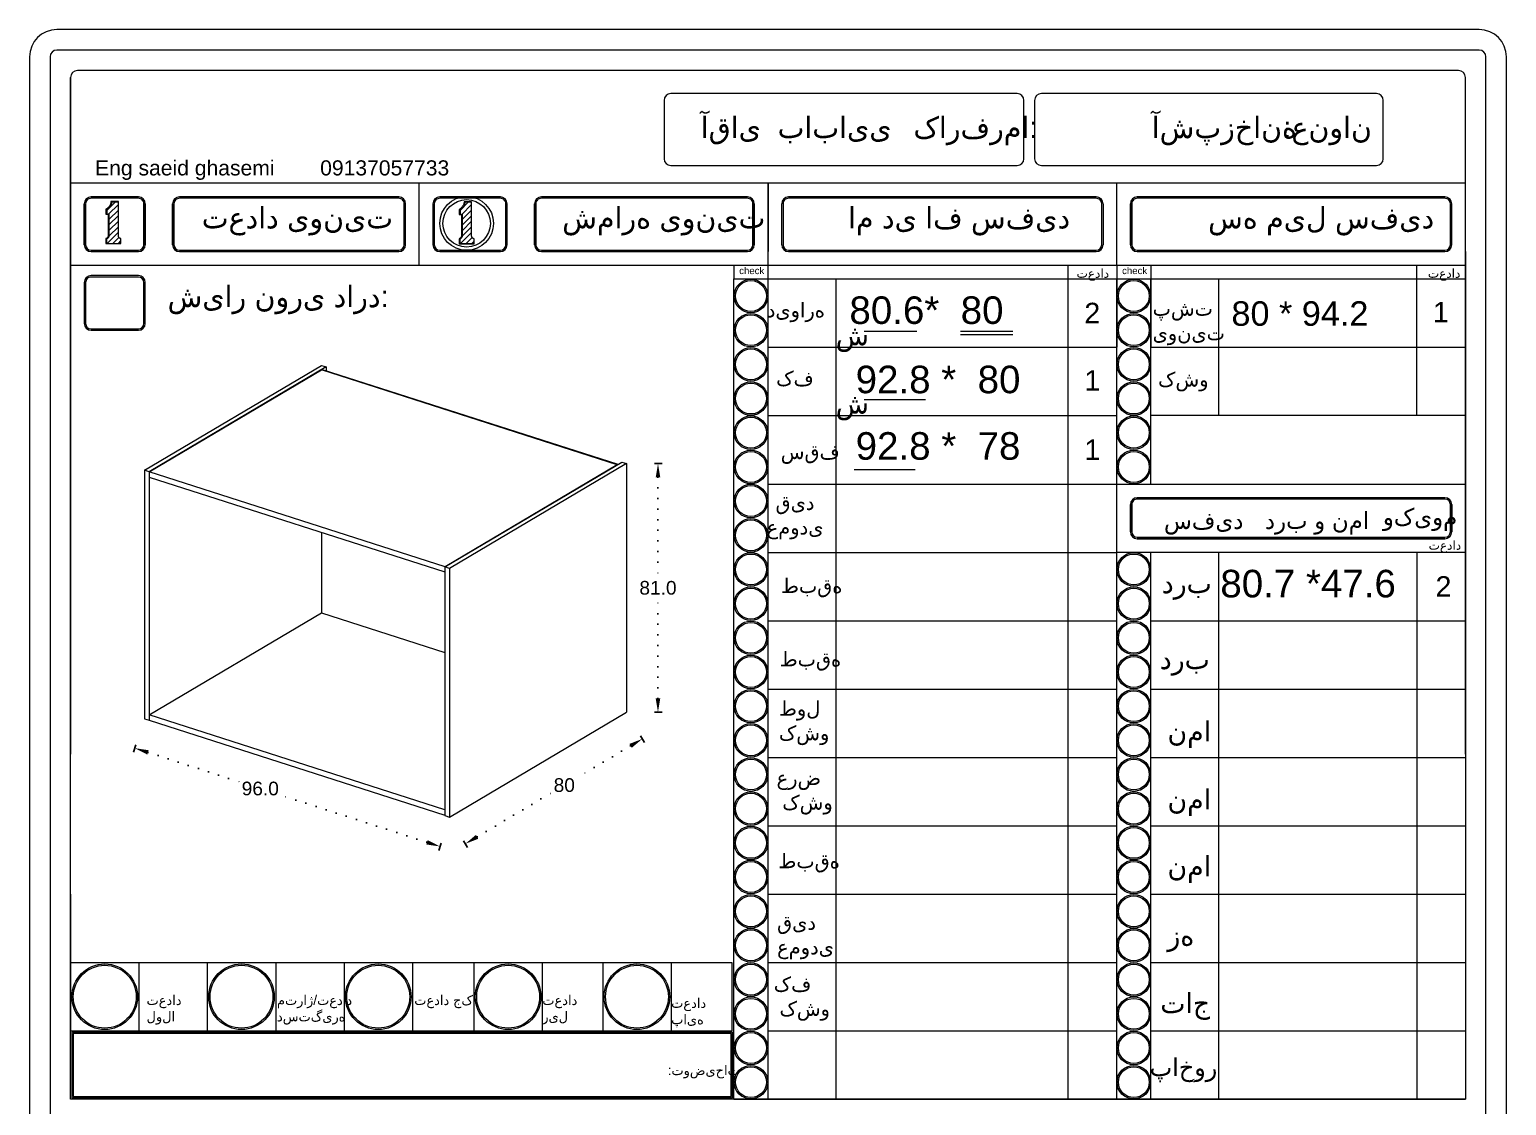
# Model space of a CAD drawing. Header units: inches. Extents: x 352 to 11605, y -941 to 2503.
# Drawn here: x 8193.7 to 8625.7, y 1258.1 to 1572.8 of the extents above; entities that cross this region are included whole.
import ezdxf

# ---------------------------------------------------------------- set-up
doc = ezdxf.new("R2010")
doc.units = ezdxf.units.IN
doc.header["$MEASUREMENT"] = 0
doc.linetypes.add('ACAD_ISO07W100', pattern=[3, 0, -3])
doc.styles.get("Standard").update_dxf_attribs({"font": 'arial.ttf'})
doc.dimstyles.new('ISO-25', dxfattribs={"dimtxt": 4, "dimasz": 4, "dimexe": 1.25, "dimexo": 0.625, "dimtad": 1, "dimtih": 1, "dimtoh": 1, "dimdec": 1, "dimtxsty": 'Standard', "dimcen": 2.5, "dimadec": 0, "dimazin": 0, "dimtfac": 1, "dimtdec": 1, "dimtmove": 0, "dimatfit": 3, "dimfxl": 1, "dimfxlon": 1, "dimarcsym": 0})

# ---------------------------------------------------------------- blocks, each defined once
blk = doc.blocks.new('*D69')
at = {"color": 0, "lineweight": -2, "transparency": 16777216}
for p, q in [((8376.52028013962, 1445.838619797102), (8378.77028013962, 1445.838619797102)), ((8376.52028013962, 1373.130533156964), (8378.77028013962, 1373.130533156964))]:
    blk.add_line(p, q, dxfattribs=at)
at = {"color": 0, "linetype": 'ACAD_ISO07W100', "lineweight": -2, "transparency": 16777216}
for p, q in [((8377.52028013962, 1441.838619797102), (8377.52028013962, 1412.151868427907)), ((8377.52028013962, 1377.130533156964), (8377.52028013962, 1406.817284526134))]:
    blk.add_line(p, q, dxfattribs=at)
at = {"color": 0, "transparency": 16777216}
for points in [[(8376.853613472955, 1441.838619797102), (8378.186946806287, 1441.838619797102), (8377.52028013962, 1445.838619797102)], [(8376.853613472955, 1377.130533156964), (8378.186946806287, 1377.130533156964), (8377.52028013962, 1373.130533156964)]]:
    blk.add_solid(points, dxfattribs=at)
at = {"layer": 'Defpoints', "color": 0, "transparency": 16777216}
for p in [(8368.302609338123, 1445.838619797102), (8377.52028013962, 1445.838619797102), (8368.302609338123, 1373.130533156964)]:
    blk.add_point(p, dxfattribs=at)
at = {"color": 0, "lineweight": 20, "transparency": 16777216, "insert": (8377.520280139619, 1409.484576477018), "char_height": 4, "attachment_point": 5}
blk.add_mtext('81.0', dxfattribs=at)
blk = doc.blocks.new('*D70')
at = {"color": 0, "lineweight": -2, "transparency": 16777216}
for p, q in [((8224.834827739545, 1363.534205540639), (8224.144735863047, 1361.392646948867)), ((8314.065864219618, 1334.780561515671), (8313.375772343119, 1332.639002923899))]:
    blk.add_line(p, q, dxfattribs=at)
at = {"color": 0, "linetype": 'ACAD_ISO07W100', "lineweight": -2, "transparency": 16777216}
for p, q in [((8228.33533551314, 1361.35557171941), (8255.374508932931, 1352.642518527255)), ((8309.951941444691, 1335.05558769977), (8267.001043721473, 1348.896005478196))]:
    blk.add_line(p, q, dxfattribs=at)
at = {"color": 0, "transparency": 16777216}
for points in [[(8228.539807180252, 1361.990107598454), (8228.13086384603, 1360.721035840367), (8224.52812023888, 1362.582401722074)], [(8310.156413111801, 1335.690123578813), (8309.74746977758, 1334.421051820726), (8313.759156718952, 1333.828757697106)]]:
    blk.add_solid(points, dxfattribs=at)
at = {"layer": 'Defpoints', "color": 0, "transparency": 16777216}
for p in [(8227.302609338116, 1371.192459557267), (8224.52812023888, 1362.582401722074), (8316.533645818188, 1342.4388155323)]:
    blk.add_point(p, dxfattribs=at)
at = {"color": 0, "lineweight": 20, "transparency": 16777216, "insert": (8261.187776327202, 1350.769262002726), "char_height": 4, "attachment_point": 5}
blk.add_mtext('96.0', dxfattribs=at)
blk = doc.blocks.new('*D71')
at = {"color": 0, "lineweight": -2, "transparency": 16777216}
for p, q in [((8372.430755919699, 1366.167421075712), (8373.578193481191, 1364.231991655021)), ((8320.661792399767, 1335.475703451048), (8321.80922996126, 1333.540274030357))]:
    blk.add_line(p, q, dxfattribs=at)
at = {"color": 0, "linetype": 'ACAD_ISO07W100', "lineweight": -2, "transparency": 16777216}
for p, q in [((8369.499964754688, 1363.267341223863), (8353.591534553907, 1353.835878540896)), ((8324.61252806388, 1336.655401595617), (8346.619842875869, 1349.702645464554))]:
    blk.add_line(p, q, dxfattribs=at)
at = {"color": 0, "transparency": 16777216}
for points in [[(8369.159983254987, 1363.840801792956), (8369.83994625439, 1362.693880654769), (8372.940728169251, 1365.307230222072)], [(8324.272546564178, 1337.22886216471), (8324.952509563582, 1336.081941026523), (8321.17176464932, 1334.615512597407)]]:
    blk.add_solid(points, dxfattribs=at)
at = {"layer": 'Defpoints', "color": 0, "transparency": 16777216}
for p in [(8368.30260933812, 1373.130533156963), (8372.940728169251, 1365.307230222072), (8316.533645818188, 1342.438815532299)]:
    blk.add_point(p, dxfattribs=at)
at = {"color": 0, "lineweight": 20, "transparency": 16777216, "insert": (8350.105688714888, 1351.769262002726), "char_height": 4, "attachment_point": 5}
blk.add_mtext('80', dxfattribs=at)

msp = doc.modelspace()

# ---------------------------------------------------------------- hatches: boundary and pattern name
at = {"lineweight": 20}
h = msp.add_hatch(dxfattribs=at)
h.set_pattern_fill('ANSI31', color=256, scale=9.218650827886592, angle=9.032775295356387e-13)
h.set_pattern_definition([(45.00000000000089, (7470.436335908413, 2061.475339380391), (-0.8148213142237116, 0.8148213142236859), [])])
h.paths.add_polyline_path([(8220.202651548916, 1511.724741837654), (8220.112166831688, 1511.767595501882), (8220.027398320522, 1511.820870450076), (8219.949540751575, 1511.883815819619), (8219.87969145746, 1511.955544451983), (8219.818834901318, 1512.035045396409), (8219.767828801745, 1512.121198158387), (8219.72739204398, 1512.212788491997), (8219.698094547854, 1512.308525513625), (8219.680349235288, 1512.407059895806), (8219.674406210568, 1512.507002884788), (8219.674406210568, 1522.432559094599), (8217.811746818024, 1522.432559094599), (8217.784272097048, 1522.200642348602), (8217.736780280127, 1521.971983728181), (8217.669629513137, 1521.748307596554), (8217.583326194286, 1521.531300742921), (8217.478521155219, 1521.322599662057), (8217.356004753, 1521.123778213132), (8217.216700909823, 1520.93633575091), (8217.061660145559, 1520.761685818805), (8216.892051655534, 1520.601145489043), (8216.709154493397, 1520.455925430342), (8216.51434792548, 1520.327120778009), (8216.309101029485, 1520.215702875277), (8216.309101029485, 1518.809473020872), (8216.714568038395, 1518.809473020872), (8217.023269804453, 1518.78736532533), (8217.023269804453, 1512.546336631985), (8217.010324986422, 1512.4498792509), (8216.987310655484, 1512.355317444384), (8216.954481914956, 1512.263699386796), (8216.912202656426, 1512.176040622388), (8216.860941526113, 1512.093312808447), (8216.801266730192, 1512.016432944944), (8216.733839736477, 1511.94625320999), (8216.659407942334, 1511.883551513831), (8216.57879639015, 1511.829022876078), (8216.492898622102, 1511.783271721732), (8216.402666775637, 1511.746805181407), (8216.309101029485, 1511.720027470015), (8216.309101029485, 1510.291689920072), (8220.395605807233, 1510.291689920072), (8220.395605807233, 1511.672558905699), (8220.29757717127, 1511.692913441355)])
h = msp.add_hatch(dxfattribs=at)
h.set_pattern_fill('ANSI31', color=256, scale=9.218650827886592, angle=9.032775295356387e-13)
h.set_pattern_definition([(45.00000000000089, (7573.766290261555, 2061.433915614184), (-0.8148213142237116, 0.8148213142236859), [])])
h.paths.add_polyline_path([(8323.532605902059, 1511.683318071442), (8323.442121184831, 1511.726171735671), (8323.357352673669, 1511.779446683866), (8323.279495104722, 1511.842392053412), (8323.209645810599, 1511.914120685772), (8323.148789254461, 1511.9936216302), (8323.097783154892, 1512.079774392178), (8323.057346397123, 1512.171364725788), (8323.028048900991, 1512.267101747417), (8323.010303588431, 1512.365636129597), (8323.004360563711, 1512.46557911858), (8323.004360563711, 1522.39113532839), (8321.14170117117, 1522.39113532839), (8321.114226450185, 1522.159218582392), (8321.066734633265, 1521.930559961972), (8320.99958386628, 1521.706883830343), (8320.913280547427, 1521.489876976714), (8320.808475508362, 1521.281175895849), (8320.685959106138, 1521.082354446923), (8320.546655262962, 1520.894911984701), (8320.391614498702, 1520.720262052595), (8320.22200600868, 1520.559721722834), (8320.03910884654, 1520.414501664135), (8319.844302278623, 1520.285697011801), (8319.639055382624, 1520.174279109068), (8319.639055382624, 1518.768049254665), (8320.044522391538, 1518.768049254665), (8320.353224157596, 1518.745941559122), (8320.353224157596, 1512.504912865776), (8320.340279339565, 1512.408455484689), (8320.317265008624, 1512.313893678173), (8320.284436268103, 1512.222275620585), (8320.242157009567, 1512.134616856176), (8320.190895879252, 1512.051889042238), (8320.131221083331, 1511.975009178736), (8320.063794089616, 1511.90482944378), (8319.989362295477, 1511.84212774762), (8319.908750743292, 1511.787599109867), (8319.822852975241, 1511.741847955522), (8319.732621128775, 1511.705381415197), (8319.639055382624, 1511.678603703806), (8319.639055382624, 1510.250266153862), (8323.72556016037, 1510.250266153862), (8323.72556016037, 1511.631135139491), (8323.627531524413, 1511.651489675147)])

# ---------------------------------------------------------------- linework, layer by layer
for p, q in [((8205.696438938958, 1259.879533292726), (8205.696438938958, 1558.845380999806)), ((8613.696438938958, 1527.879533292729), (8205.696438938958, 1527.879533292729)), ((8205.696438938958, 1348.89203329273), (8205.696438938958, 1527.879533292729)), ((8307.696438938958, 1503.879533292729), (8307.696438938958, 1527.879533292729)), ((8409.696438938958, 1503.879533292729), (8409.696438938958, 1527.879533292729)), ((8409.696438938958, 1527.879533292729), (8409.696438938958, 1507.879533292729)), ((8511.696438938958, 1503.879533292729), (8511.696438938958, 1527.879533292729)), ((8209.696438938958, 1509.879533292729), (8209.696438938958, 1521.879533292729)), ((8225.542603782927, 1523.879533292729), (8211.696438938958, 1523.879533292729)), ((8227.542603782927, 1521.879533292729), (8227.542603782927, 1509.879533292729)), ((8235.542603782927, 1509.879533292729), (8235.542603782927, 1521.879533292729)), ((8301.696438938958, 1523.879533292729), (8237.542603782927, 1523.879533292729)), ((8303.696438938958, 1509.879533292729), (8303.696438938958, 1521.879533292729)), ((8311.696438938958, 1521.879533292729), (8311.696438938958, 1509.879533292729)), ((8331.404417299786, 1523.879533292729), (8313.696438938958, 1523.879533292729)), ((8333.404417299786, 1509.879533292729), (8333.404417299786, 1521.879533292729)), ((8341.404417299786, 1509.879533292729), (8341.404417299786, 1521.879533292729)), ((8403.696438938958, 1523.879533292729), (8343.404417299786, 1523.879533292729)), ((8405.696438938958, 1521.879533292729), (8405.696438938958, 1509.879533292729)), ((8413.696438938958, 1509.879533292729), (8413.696438938958, 1521.879533292729)), ((8505.696438938958, 1523.879533292729), (8415.696438938958, 1523.879533292729)), ((8507.696438938958, 1521.879533292729), (8507.696438938958, 1509.879533292729)), ((8515.696438938958, 1509.879533292729), (8515.696438938958, 1521.879533292729)), ((8607.696438938958, 1523.879533292729), (8517.696438938958, 1523.879533292729)), ((8609.696438938958, 1509.879533292729), (8609.696438938958, 1521.879533292729)), ((8216.309101029485, 1520.215702875277), (8216.309101029485, 1518.809473020872)), ((8319.639055382624, 1520.174279109068), (8319.639055382624, 1518.768049254665)), ((8211.696438938958, 1507.879533292729), (8225.542603782927, 1507.879533292729)), ((8216.309101029485, 1510.291689920072), (8220.395605807233, 1510.291689920072)), ((8301.696438938958, 1507.879533292729), (8237.542603782927, 1507.879533292729)), ((8313.696438938958, 1507.879533292729), (8331.404417299786, 1507.879533292729)), ((8319.639055382624, 1510.250266153862), (8323.72556016037, 1510.250266153862)), ((8403.696438938958, 1507.879533292729), (8343.404417299786, 1507.879533292729)), ((8415.696438938958, 1507.879533292729), (8505.696438938958, 1507.879533292729)), ((8517.696438938958, 1507.879533292729), (8607.696438938958, 1507.879533292729)), ((8613.696438938958, 1507.879533292729), (8613.696438938958, 1259.879533292729)), ((8205.696438938958, 1503.879533292729), (8613.696438938958, 1503.879533292729)), ((8399.696438938958, 1503.879533292729), (8399.696438938958, 1499.879533292729)), ((8409.696438938958, 1259.879533292729), (8409.696438938958, 1503.879533292729)), ((8497.522080389095, 1259.879533292729), (8497.522080389095, 1503.879533292729)), ((8511.696438938958, 1503.879533292729), (8511.696438938958, 1479.879533292729)), ((8521.696438938958, 1503.879533292729), (8521.696438938958, 1479.879533292729)), ((8599.477992947457, 1459.879533292729), (8599.477992947457, 1503.879533292729)), ((8399.696438938958, 1499.879533292729), (8613.696438938958, 1499.879533292729)), ((8399.696438938958, 1259.879533292729), (8399.696438938958, 1499.879533292729)), ((8429.506821437684, 1499.879533292729), (8429.506821437684, 1259.879533292729)), ((8511.696438938958, 1343.879533292729), (8511.696438938958, 1499.879533292729)), ((8511.696438938958, 1259.879533292729), (8511.696438938958, 1499.879533292729)), ((8521.696438938958, 1439.879533292729), (8521.696438938958, 1499.879533292729)), ((8521.696438938958, 1439.879533292729), (8521.696438938958, 1499.879533292729)), ((8521.696438938958, 1499.879533292729), (8521.696438938958, 1479.879533292729)), ((8541.506821437684, 1499.879533292729), (8541.506821437684, 1459.879533292729)), ((8437.858017523638, 1484.627404020244), (8453.187399076425, 1484.627404020244)), ((8466.020280139619, 1484.627404020244), (8481.349661692406, 1484.627404020244)), ((8466.020280139619, 1483.627404020244), (8481.349661692406, 1483.627404020244)), ((8409.696438938958, 1479.879533292729), (8511.696438938958, 1479.879533292729)), ((8521.696438938958, 1479.879533292729), (8613.696438938958, 1479.879533292729)), ((8437.858017523638, 1464.627404020244), (8455.744506212064, 1464.627404020244)), ((8409.696438938958, 1459.879533292729), (8511.696438938958, 1459.879533292729)), ((8613.696438938958, 1459.879533292729), (8521.696438938958, 1459.879533292729)), ((8613.696438938958, 1459.879533292729), (8593.696438938958, 1459.879533292729)), ((8434.858017523638, 1444.127404020244), (8452.744506212064, 1444.127404020244)), ((8409.696438938958, 1439.879533292729), (8613.696438938958, 1439.879533292729)), ((8607.696438938958, 1435.879533292729), (8517.696438938958, 1435.879533292729)), ((8515.696438938958, 1425.879533292729), (8515.696438938958, 1433.879533292729)), ((8609.696438938958, 1433.879533292729), (8609.696438938958, 1425.879533292729)), ((8607.696438938958, 1423.879533292729), (8517.696438938958, 1423.879533292729)), ((8409.696438938958, 1419.879533292729), (8511.696438938958, 1419.879533292729)), ((8613.696438938958, 1419.879533292729), (8511.696438938958, 1419.879533292729)), ((8521.696438938958, 1259.879533292729), (8521.696438938958, 1419.879533292729)), ((8541.506821437684, 1419.879533292729), (8541.506821437684, 1259.879533292729)), ((8599.477992947457, 1419.879533292729), (8599.477992947457, 1259.879533292729)), ((8409.696438938958, 1399.879533292729), (8511.696438938958, 1399.879533292729)), ((8409.696438938958, 1399.879533292729), (8429.506821437684, 1399.879533292729)), ((8409.696438938958, 1399.879533292729), (8511.696438938958, 1399.879533292729)), ((8478.209286480629, 1399.879533292729), (8511.696438938958, 1399.879533292729)), ((8521.696438938958, 1399.879533292729), (8613.696438938958, 1399.879533292729)), ((8409.696438938958, 1379.879533292729), (8429.506821437684, 1379.879533292729)), ((8409.696438938958, 1379.879533292729), (8511.696438938958, 1379.879533292729)), ((8521.696438938958, 1379.879533292729), (8613.696438938958, 1379.879533292729)), ((8521.696438938958, 1379.879533292729), (8613.696438938958, 1379.879533292729)), ((8409.696438938958, 1359.879533292729), (8511.696438938958, 1359.879533292729)), ((8521.696438938958, 1359.879533292729), (8613.696438938958, 1359.879533292729)), ((8409.696438938958, 1339.879533292729), (8511.696438938958, 1339.879533292729)), ((8497.522080389095, 1339.879533292729), (8511.696438938958, 1339.879533292729)), ((8521.696438938958, 1339.879533292729), (8613.696438938958, 1339.879533292729)), ((8205.696438938958, 1319.879533292729), (8205.696438938958, 1279.879533292729)), ((8205.696438938958, 1319.879533292729), (8205.696438938958, 1279.879533292726)), ((8409.696438938958, 1319.879533292729), (8511.696438938958, 1319.879533292729)), ((8497.522080389095, 1319.879533292729), (8511.696438938958, 1319.879533292729)), ((8521.696438938958, 1319.879533292729), (8613.696438938958, 1319.879533292729)), ((8521.696438938958, 1319.879533292729), (8613.696438938958, 1319.879533292729)), ((8205.696438938958, 1299.879533292729), (8399.077822060044, 1299.879533292729)), ((8225.696438938958, 1299.879533292729), (8225.696438938958, 1279.879533292729)), ((8245.696438938958, 1299.879533292729), (8245.696438938958, 1279.879533292729)), ((8265.696438938958, 1299.879533292729), (8265.696438938958, 1279.879533292729)), ((8285.696438938958, 1299.879533292729), (8285.696438938958, 1279.879533292729)), ((8305.696438938958, 1299.879533292729), (8305.696438938958, 1279.879533292729)), ((8323.686466094154, 1299.879533292729), (8323.686466094154, 1279.879533292729)), ((8343.686466094154, 1299.879533292729), (8343.686466094154, 1279.879533292729)), ((8361.367272288608, 1299.879533292729), (8361.367272288608, 1279.879533292729)), ((8381.367272288608, 1299.879533292729), (8381.367272288608, 1279.879533292729)), ((8399.077822060044, 1299.879533292729), (8399.077822060044, 1279.879533292729)), ((8409.696438938958, 1299.879533292729), (8511.696438938958, 1299.879533292729)), ((8409.696438938958, 1299.879533292729), (8511.696438938958, 1299.879533292729)), ((8497.522080389095, 1299.879533292729), (8511.696438938958, 1299.879533292729)), ((8521.696438938958, 1299.879533292729), (8613.696438938958, 1299.879533292729)), ((8521.696438938958, 1299.879533292729), (8613.696438938958, 1299.879533292729)), ((8205.696438938958, 1279.879533292729), (8399.077822060044, 1279.879533292729)), ((8409.696438938958, 1279.879533292729), (8511.696438938958, 1279.879533292729)), ((8409.696438938958, 1279.879533292729), (8511.696438938958, 1279.879533292729)), ((8497.522080389095, 1279.879533292729), (8511.696438938958, 1279.879533292729)), ((8521.696438938958, 1279.879533292729), (8613.696438938958, 1279.879533292729)), ((8521.696438938958, 1279.879533292729), (8613.696438938958, 1279.879533292729)), ((8399.696438938958, 1259.879533292726), (8205.696438938958, 1259.879533292726)), ((8399.696438938958, 1259.879533292729), (8511.696438938958, 1259.879533292729)), ((8399.696438938958, 1259.879533292726), (8511.696438938958, 1259.879533292726)), ((8399.696438938958, 1259.879533292726), (8613.696438938958, 1259.879533292729))]:
    msp.add_line(p, q, dxfattribs=at)
at = {"linetype": 'Continuous', "lineweight": 20, "extrusion": (2.775557561562891e-16, 0.8998423733694164, 0.4362152027255534)}
for p, q in [((8227.302609338118, 1443.90054619742), (8279.071572858047, 1474.592263822081)), ((8280.478755250266, 1474.140615643746), (8228.709791730336, 1443.448898019085)), ((8228.709791730336, 1443.448898019085), (8279.059649508297, 1473.299285438337)), ((8279.253783121498, 1473.41437937943), (8279.059649508297, 1473.299285438337)), ((8365.601202857903, 1445.522975034822), (8279.059649508297, 1473.299285438337)), ((8365.601202857903, 1445.522975034822), (8279.059649508297, 1473.299285438337)), ((8279.071572858047, 1474.592263822081), (8280.478755250266, 1474.140615643746)), ((8279.253783121498, 1473.41437937943), (8365.795336471101, 1445.638068975915)), ((8280.478755250266, 1474.140615643746), (8280.478755250266, 1473.021213267113)), ((8228.709791730336, 1443.448898019085), (8227.302609338118, 1443.90054619742)), ((8227.302609338118, 1443.90054619742), (8227.302609338118, 1371.192459557274)), ((8315.25134507994, 1415.67258761557), (8228.709791730336, 1443.448898019085)), ((8228.709791730336, 1443.448898019085), (8228.709791730336, 1441.87683128092)), ((8228.709791730336, 1443.448898019085), (8228.709791730336, 1370.740811378939)), ((8315.12646342597, 1415.598550350778), (8366.8954269459, 1446.290267975439)), ((8365.601202857903, 1445.522975034822), (8315.25134507994, 1415.67258761557)), ((8368.302609338118, 1445.838619797104), (8316.533645818188, 1415.146902172443)), ((8365.795336471101, 1445.638068975915), (8365.601202857903, 1445.522975034822)), ((8366.8954269459, 1446.290267975439), (8368.302609338118, 1445.838619797104)), ((8368.302609338118, 1445.838619797104), (8368.302609338118, 1373.130533156958)), ((8228.709791730336, 1441.87683128092), (8315.12646342597, 1414.140602797015)), ((8279.059649508297, 1425.716579652851), (8279.059649508297, 1402.163265536357)), ((8316.533645818188, 1415.146902172443), (8315.12646342597, 1415.598550350778)), ((8315.12646342597, 1415.598550350778), (8315.12646342597, 1342.890463710632)), ((8316.533645818188, 1415.146902172443), (8316.533645818188, 1342.438815532297)), ((8228.709791730336, 1372.312878117104), (8279.059649508297, 1402.163265536357)), ((8279.059649508297, 1402.163265536357), (8315.12646342597, 1390.587288680521)), ((8227.302609338118, 1371.192459557274), (8228.709791730336, 1370.740811378939)), ((8315.12646342597, 1344.5766496332), (8228.709791730336, 1372.312878117104)), ((8228.709791730336, 1372.312878117104), (8228.709791730336, 1370.740811378939)), ((8228.709791730336, 1370.740811378939), (8315.12646342597, 1343.004582895035)), ((8316.533645818188, 1342.438815532297), (8368.302609338118, 1373.130533156958)), ((8315.12646342597, 1342.890463710632), (8316.533645818188, 1342.438815532297))]:
    msp.add_line(p, q, dxfattribs=at)
at = {"lineweight": 20}
for points in [[(8201.696438938958, 966.8453809998064), (8617.696438938958, 966.8453809998064, 0.4142135623730951), (8625.696438938958, 974.8453809998064), (8625.696438938958, 1564.845380999806, 0.4142135623730951), (8617.696438938958, 1572.845380999806), (8201.696438938958, 1572.845380999806, 0.4142135623730951), (8193.696438938958, 1564.845380999806), (8193.696438938958, 974.8453809998064, 0.4142135623730951)], [(8201.696438938958, 972.8453809998064), (8617.696438938958, 972.8453809998064, 0.414213562373095), (8619.696438938958, 974.8453809998064), (8619.696438938958, 1564.845380999806, 0.414213562373095), (8617.696438938958, 1566.845380999806), (8201.696438938958, 1566.845380999806, 0.414213562373095), (8199.696438938958, 1564.845380999806), (8199.696438938958, 974.8453809998064, 0.414213562373095)], [(8484.546150193066, 1552.09164789466, 0.4142135623730951), (8482.546150193066, 1554.09164789466), (8381.304355569966, 1554.09164789466, 0.4142135623730951), (8379.304355569966, 1552.09164789466), (8379.304355569966, 1535.054147894658, 0.4142135623730951), (8381.304355569966, 1533.054147894658), (8482.546150193066, 1533.054147894658, 0.4142135623730951), (8484.546150193066, 1535.054147894658)], [(8489.679355569966, 1533.054147894658), (8587.679355569966, 1533.054147894658, 0.414213562373095), (8589.679355569966, 1535.054147894658), (8589.679355569966, 1552.09164789466, 0.414213562373095), (8587.679355569966, 1554.09164789466), (8489.679355569966, 1554.09164789466, 0.4142135623730951), (8487.679355569966, 1552.09164789466), (8487.679355569966, 1535.054147894658, 0.414213562373095)], [(8589.679355569966, 1552.09164789466, 0.4142135623730951), (8587.679355569966, 1554.09164789466), (8489.679355569966, 1554.09164789466, 0.4142135623730951), (8487.679355569966, 1552.09164789466), (8487.679355569966, 1535.054147894658, 0.4142135623730951), (8489.679355569966, 1533.054147894658), (8587.679355569966, 1533.054147894658, 0.4142135623730951), (8589.679355569966, 1535.054147894658)], [(8227.542603782927, 1521.879533292729, 0.4142135623730951), (8225.542603782927, 1523.879533292729), (8211.696438938958, 1523.879533292729, 0.4142135623730951), (8209.696438938958, 1521.879533292729), (8209.696438938958, 1509.879533292729, 0.4142135623730951), (8211.696438938958, 1507.879533292729), (8225.542603782927, 1507.879533292729, 0.4142135623730951), (8227.542603782927, 1509.879533292729)], [(8227.142603782933, 1521.879533292729, 0.4142135623730827), (8225.542603782927, 1523.479533292728), (8211.696438938958, 1523.479533292728, 0.4142135623730827), (8210.09643893896, 1521.879533292729), (8210.09643893896, 1509.879533292729, 0.4142135623730827), (8211.696438938958, 1508.279533292731), (8225.542603782927, 1508.279533292731, 0.4142135623730827), (8227.142603782933, 1509.879533292729)], [(8303.696438938958, 1521.879533292729, 0.4142135623730951), (8301.696438938958, 1523.879533292729), (8237.542603782927, 1523.879533292729, 0.4142135623730951), (8235.542603782927, 1521.879533292729), (8235.542603782927, 1509.879533292729, 0.4142135623730951), (8237.542603782927, 1507.879533292729), (8301.696438938958, 1507.879533292729, 0.4142135623730951), (8303.696438938958, 1509.879533292729)], [(8303.296438938964, 1521.879533292729, 0.4142135623730827), (8301.696438938958, 1523.479533292728), (8237.542603782927, 1523.479533292728, 0.4142135623730827), (8235.942603782936, 1521.879533292729), (8235.942603782936, 1509.879533292729, 0.4142135623730827), (8237.542603782927, 1508.279533292731), (8301.696438938958, 1508.279533292731, 0.4142135623730827), (8303.296438938964, 1509.879533292729)], [(8333.404417299786, 1521.879533292729, 0.4142135623730951), (8331.404417299786, 1523.879533292729), (8313.696438938958, 1523.879533292729, 0.4142135623730951), (8311.696438938958, 1521.879533292729), (8311.696438938958, 1509.879533292729, 0.4142135623730909), (8313.696438938958, 1507.879533292729), (8331.404417299786, 1507.879533292729, 0.4142135623730992), (8333.404417299786, 1509.879533292729)], [(8333.004417299784, 1521.879533292729, 0.4142135623730827), (8331.404417299786, 1523.479533292728), (8313.696438938958, 1523.479533292728, 0.4142135623730827), (8312.09643893896, 1521.879533292729), (8312.09643893896, 1509.879533292729, 0.4142135623730827), (8313.696438938958, 1508.279533292731), (8331.404417299786, 1508.279533292731, 0.4142135623731034), (8333.004417299784, 1509.879533292729)], [(8405.696438938958, 1521.879533292729, 0.4142135623730951), (8403.696438938958, 1523.879533292729), (8343.404417299786, 1523.879533292729, 0.4142135623730951), (8341.404417299786, 1521.879533292729), (8341.404417299786, 1509.879533292729, 0.4142135623730971), (8343.404417299786, 1507.879533292729), (8403.696438938958, 1507.879533292729, 0.4142135623730929), (8405.696438938958, 1509.879533292729)], [(8405.296438938964, 1521.879533292729, 0.4142135623730827), (8403.696438938958, 1523.479533292728), (8343.404417299786, 1523.479533292728, 0.4142135623730827), (8341.804417299787, 1521.879533292729), (8341.804417299787, 1509.879533292729, 0.4142135623730827), (8343.404417299786, 1508.279533292731), (8403.696438938958, 1508.279533292731, 0.4142135623730827), (8405.296438938964, 1509.879533292729)], [(8507.296438938964, 1521.879533292729, 0.4142135623730827), (8505.696438938958, 1523.479533292728), (8415.696438938958, 1523.479533292728, 0.4142135623730827), (8414.09643893896, 1521.879533292729), (8414.09643893896, 1509.879533292729, 0.4142135623730827), (8415.696438938958, 1508.279533292731), (8505.696438938958, 1508.279533292731, 0.4142135623731034), (8507.296438938956, 1509.879533292729)], [(8609.696438938958, 1521.879533292729, 0.414213562373106), (8607.696438938958, 1523.879533292729), (8517.696438938958, 1523.879533292729, 0.4142135623730951), (8515.696438938958, 1521.879533292729), (8515.696438938958, 1509.879533292729, 0.4142135623730951), (8517.696438938958, 1507.879533292729), (8607.696438938958, 1507.879533292729, 0.414213562373084), (8609.696438938958, 1509.879533292729)], [(8609.296438938964, 1521.879533292729, 0.4142135623730827), (8607.696438938958, 1523.479533292728), (8517.696438938958, 1523.479533292728, 0.4142135623730827), (8516.09643893896, 1521.879533292729), (8516.09643893896, 1509.879533292729, 0.4142135623730827), (8517.696438938958, 1508.279533292731), (8607.696438938958, 1508.279533292731, 0.4142135623731034), (8609.296438938956, 1509.879533292729)], [(8227.542603782927, 1498.839570523767, 0.4142135623730951), (8225.542603782927, 1500.839570523767), (8211.696438938958, 1500.839570523767, 0.4142135623730951), (8209.696438938958, 1498.839570523767), (8209.696438938958, 1486.839570523767, 0.4142135623730951), (8211.696438938958, 1484.839570523767), (8225.542603782927, 1484.839570523767, 0.4142135623730951), (8227.542603782927, 1486.839570523767)], [(8227.542603782927, 1498.839570523767, 0.4142135623730951), (8225.542603782927, 1500.839570523767), (8211.696438938958, 1500.839570523767, 0.4142135623730951), (8209.696438938958, 1498.839570523767), (8209.696438938958, 1486.839570523767, 0.4142135623730951), (8211.696438938958, 1484.839570523767), (8225.542603782927, 1484.839570523767, 0.4142135623730951), (8227.542603782927, 1486.839570523767)], [(8227.142603782933, 1498.839570523767, 0.4142135623730827), (8225.542603782927, 1500.439570523773), (8211.696438938958, 1500.439570523773, 0.4142135623730827), (8210.09643893896, 1498.839570523767), (8210.09643893896, 1486.839570523767, 0.4142135623730827), (8211.696438938958, 1485.239570523761), (8225.542603782927, 1485.239570523761, 0.4142135623730827), (8227.142603782933, 1486.839570523767)], [(8227.142603782933, 1498.839570523767, 0.4142135623730827), (8225.542603782927, 1500.439570523773), (8211.696438938958, 1500.439570523773, 0.4142135623730827), (8210.09643893896, 1498.839570523767), (8210.09643893896, 1486.839570523767, 0.4142135623730827), (8211.696438938958, 1485.239570523761), (8225.542603782927, 1485.239570523761, 0.4142135623730827), (8227.142603782933, 1486.839570523767)], [(8609.696438938958, 1433.879533292729, 0.4142135623730945), (8607.696438938958, 1435.879533292729), (8517.696438938958, 1435.879533292729, 0.4142135623730951), (8515.696438938958, 1433.879533292729), (8515.696438938958, 1425.879533292729, 0.414213562373095), (8517.696438938958, 1423.879533292729), (8607.696438938958, 1423.879533292729, 0.4142135623730951), (8609.696438938958, 1425.879533292729)], [(8609.296438938956, 1433.879533292729, 0.4142135623730827), (8607.696438938958, 1435.479533292735), (8517.696438938958, 1435.479533292735, 0.4142135623730827), (8516.09643893896, 1433.879533292729), (8516.09643893896, 1425.879533292729, 0.4142135623730827), (8517.696438938958, 1424.279533292723), (8607.696438938958, 1424.279533292723, 0.4142135623730827), (8609.296438938956, 1425.879533292729)]]:
    msp.add_lwpolyline(points, format="xyb", close=True, dxfattribs=at)
for points in [[(8613.696438938958, 1360.820380999805), (8613.696438938958, 1558.845380999806, 0.414213562373095), (8611.696438938958, 1560.845380999806), (8207.696438938958, 1560.845380999806, 0.414213562373095), (8205.696438938958, 1558.845380999806), (8205.696438938958, 1360.820380999805)], [(8484.546150193066, 1552.09164789466, 0.4142135623730951), (8482.546150193066, 1554.09164789466), (8381.304355569966, 1554.09164789466, 0.414213562373095), (8379.304355569966, 1552.09164789466), (8379.304355569966, 1535.054147894658, 0.414213562373095), (8381.304355569966, 1533.054147894658), (8482.546150193066, 1533.054147894658, 0.414213562373095), (8484.546150193066, 1535.054147894658), (8484.546150193066, 1552.09164789466)]]:
    msp.add_lwpolyline(points, format="xyb", dxfattribs=at)
for points in [[(8215.99336844173, 1510.230159712377), (8220.395605807233, 1510.230159712377), (8220.395605807233, 1510.291689920072), (8220.395605807233, 1511.672558905699), (8220.29757717127, 1511.692913441355), (8220.202651548916, 1511.724741837654), (8220.112166831688, 1511.767595501882), (8220.027398320522, 1511.820870450076), (8219.949540751575, 1511.883815819619), (8219.87969145746, 1511.955544451983), (8219.818834901318, 1512.035045396409), (8219.767828801745, 1512.121198158387), (8219.72739204398, 1512.212788491997), (8219.698094547854, 1512.308525513625), (8219.680349235288, 1512.407059895806), (8219.674406210568, 1512.507002884788), (8219.674406210568, 1522.432559094599), (8219.674406210568, 1522.490552855605), (8217.51080742059, 1522.490552855605), (8217.483062217518, 1522.256352944416), (8217.435102854954, 1522.025443234274), (8217.36729100464, 1521.799565064342), (8217.280138050144, 1521.580421829865), (8217.174301230403, 1521.36966613651), (8217.05057868335, 1521.168887337717), (8216.909903426978, 1520.979599549049), (8216.753336323276, 1520.803230229914), (8216.582058078024, 1520.641109418797), (8216.397360336832, 1520.494459703168), (8216.200635944599, 1520.364386999678), (8215.99336844173, 1520.251872214194), (8215.99336844173, 1518.809473020872), (8216.309101029485, 1518.809473020872), (8216.714568038395, 1518.809473020872), (8216.714568038395, 1512.507002884788), (8216.701495781712, 1512.409595903733), (8216.67825488016, 1512.314103158726), (8216.6451029485, 1512.22158314316), (8216.602407460723, 1512.133061399069), (8216.550641676771, 1512.049519149481), (8216.490379396677, 1511.971882422014), (8216.42228860025, 1511.901011784266), (8216.347124042808, 1511.83769280482), (8216.26571888907, 1511.782627345605), (8216.178975477927, 1511.736425782026), (8216.087855320398, 1511.699600237287), (8215.99336844173, 1511.672558905699), (8215.99336844173, 1510.230159712377), (8216.309101029485, 1510.291689920072), (8216.309101029485, 1511.720027470015), (8216.402666775637, 1511.746805181407), (8216.492898622102, 1511.783271721732), (8216.57879639015, 1511.829022876078), (8216.659407942334, 1511.883551513831), (8216.733839736477, 1511.94625320999), (8216.801266730192, 1512.016432944944), (8216.860941526113, 1512.093312808447), (8216.912202656426, 1512.176040622388), (8216.954481914956, 1512.263699386796), (8216.987310655484, 1512.355317444384), (8217.010324986422, 1512.4498792509), (8217.023269804453, 1512.546336631985), (8217.023269804453, 1518.78736532533), (8216.714568038395, 1518.809473020872)], [(8215.99336844173, 1520.251872214194), (8216.309101029485, 1520.215702875277), (8216.51434792548, 1520.327120778009), (8216.709154493397, 1520.455925430342), (8216.892051655534, 1520.601145489043), (8217.061660145559, 1520.761685818805), (8217.216700909823, 1520.93633575091), (8217.356004753, 1521.123778213132), (8217.478521155219, 1521.322599662057), (8217.583326194286, 1521.531300742921), (8217.669629513137, 1521.748307596554), (8217.736780280127, 1521.971983728181), (8217.784272097048, 1522.200642348602), (8217.811746818024, 1522.432559094599)], [(8217.51080742059, 1522.490552855605), (8217.811746818024, 1522.432559094599), (8219.674406210568, 1522.432559094599)], [(8319.323322794877, 1510.188735946171), (8323.72556016037, 1510.188735946171), (8323.72556016037, 1510.250266153862), (8323.72556016037, 1511.631135139491), (8323.627531524413, 1511.651489675147), (8323.532605902059, 1511.683318071442), (8323.442121184831, 1511.726171735671), (8323.357352673669, 1511.779446683866), (8323.279495104722, 1511.842392053412), (8323.209645810599, 1511.914120685772), (8323.148789254461, 1511.9936216302), (8323.097783154892, 1512.079774392178), (8323.057346397123, 1512.171364725788), (8323.028048900991, 1512.267101747417), (8323.010303588431, 1512.365636129597), (8323.004360563711, 1512.46557911858), (8323.004360563711, 1522.39113532839), (8323.004360563711, 1522.449129089395), (8320.84076177373, 1522.449129089395), (8320.813016570655, 1522.214929178207), (8320.765057208093, 1521.984019468066), (8320.697245357784, 1521.758141298133), (8320.610092403289, 1521.538998063656), (8320.504255583548, 1521.328242370303), (8320.380533036492, 1521.127463571509), (8320.239857780121, 1520.93817578284), (8320.083290676419, 1520.761806463703), (8319.912012431165, 1520.599685652588), (8319.727314689975, 1520.453035936959), (8319.53059029774, 1520.322963233466), (8319.323322794877, 1520.210448447986), (8319.323322794877, 1518.768049254665), (8319.639055382624, 1518.768049254665), (8320.044522391538, 1518.768049254665), (8320.044522391538, 1512.46557911858), (8320.031450134855, 1512.368172137524), (8320.008209233301, 1512.272679392518), (8319.975057301639, 1512.180159376951), (8319.93236181386, 1512.091637632861), (8319.880596029912, 1512.008095383275), (8319.820333749823, 1511.930458655807), (8319.752242953393, 1511.859588018055), (8319.67707839595, 1511.796269038613), (8319.595673242213, 1511.741203579394), (8319.50892983107, 1511.695002015819), (8319.41780967354, 1511.658176471081), (8319.323322794877, 1511.631135139491), (8319.323322794877, 1510.188735946171), (8319.639055382624, 1510.250266153862), (8319.639055382624, 1511.678603703806), (8319.732621128775, 1511.705381415199), (8319.822852975241, 1511.741847955524), (8319.908750743292, 1511.787599109867), (8319.989362295477, 1511.84212774762), (8320.063794089616, 1511.90482944378), (8320.131221083331, 1511.975009178736), (8320.190895879252, 1512.05188904224), (8320.242157009567, 1512.134616856176), (8320.284436268103, 1512.222275620585), (8320.317265008624, 1512.313893678173), (8320.340279339565, 1512.408455484689), (8320.353224157596, 1512.504912865778), (8320.353224157596, 1518.745941559124), (8320.044522391538, 1518.768049254665)], [(8319.323322794877, 1520.210448447986), (8319.639055382624, 1520.174279109068), (8319.844302278623, 1520.285697011801), (8320.03910884654, 1520.414501664135), (8320.22200600868, 1520.559721722834), (8320.391614498702, 1520.720262052595), (8320.546655262962, 1520.894911984701), (8320.685959106138, 1521.082354446923), (8320.808475508362, 1521.281175895849), (8320.913280547427, 1521.489876976714), (8320.99958386628, 1521.706883830343), (8321.066734633265, 1521.930559961972), (8321.114226450185, 1522.159218582392), (8321.14170117117, 1522.39113532839)], [(8320.84076177373, 1522.449129089395), (8321.14170117117, 1522.39113532839), (8323.004360563711, 1522.39113532839)]]:
    msp.add_lwpolyline(points, dxfattribs=at)
for points in [[(8399.696438938958, 1259.879533292729), (8205.696438938958, 1259.879533292729), (8205.696438938958, 1503.879533292729), (8613.696438938958, 1503.879533292729), (8613.696438938958, 1259.879533292729)], [(8205.696438938958, 1503.879533292729), (8613.696438938958, 1503.879533292729), (8613.696438938958, 1259.879533292729), (8205.696438938958, 1259.879533292729)], [(8399.296438938956, 1279.479533292735), (8206.09643893896, 1279.479533292735), (8206.09643893896, 1260.279533292723), (8399.296438938956, 1260.279533292723)], [(8398.896438938955, 1279.079533292726), (8206.496438938953, 1279.079533292726), (8206.496438938953, 1260.679533292732), (8398.896438938955, 1260.679533292732)]]:
    msp.add_lwpolyline(points, close=True, dxfattribs=at)
for centre, radius in [((8321.55439927417, 1516.137493627941), 7.857960335210469), ((8321.55439927417, 1516.137493627941), 6.93609525242181), ((8404.696438938958, 1494.879533292729), 4.91577021495541), ((8404.696438938958, 1494.879533292729), 4.51577021495541), ((8516.696438938958, 1494.879533292729), 4.91577021495541), ((8516.696438938958, 1494.879533292729), 4.51577021495541), ((8404.696438938958, 1484.879533292729), 4.91577021495541), ((8404.696438938958, 1484.879533292729), 4.51577021495541), ((8516.696438938958, 1484.879533292729), 4.91577021495541), ((8516.696438938958, 1484.879533292729), 4.51577021495541), ((8404.696438938958, 1474.879533292729), 4.91577021495541), ((8404.696438938958, 1474.879533292729), 4.51577021495541), ((8516.696438938958, 1474.879533292729), 4.91577021495541), ((8516.696438938958, 1474.879533292729), 4.51577021495541), ((8404.696438938958, 1464.879533292729), 4.91577021495541), ((8404.696438938958, 1464.879533292729), 4.51577021495541), ((8516.696438938958, 1464.879533292729), 4.91577021495541), ((8516.696438938958, 1464.879533292729), 4.51577021495541), ((8404.696438938958, 1454.879533292729), 4.91577021495541), ((8404.696438938958, 1454.879533292729), 4.51577021495541), ((8516.696438938958, 1454.879533292729), 4.91577021495541), ((8516.696438938958, 1454.879533292729), 4.51577021495541), ((8404.696438938958, 1444.879533292729), 4.91577021495541), ((8404.696438938958, 1444.879533292729), 4.51577021495541), ((8516.696438938958, 1444.879533292729), 4.91577021495541), ((8516.696438938958, 1444.879533292729), 4.51577021495541), ((8404.696438938958, 1434.879533292729), 4.91577021495541), ((8404.696438938958, 1434.879533292729), 4.51577021495541), ((8404.696438938958, 1424.879533292729), 4.91577021495541), ((8404.696438938958, 1424.879533292729), 4.51577021495541), ((8404.696438938958, 1414.879533292729), 4.91577021495541), ((8404.696438938958, 1414.879533292729), 4.51577021495541), ((8516.696438938958, 1414.879533292729), 4.91577021495541), ((8516.696438938958, 1414.879533292729), 4.51577021495541), ((8404.696438938958, 1404.879533292729), 4.91577021495541), ((8404.696438938958, 1404.879533292729), 4.51577021495541), ((8516.696438938958, 1404.879533292729), 4.91577021495541), ((8516.696438938958, 1404.879533292729), 4.51577021495541), ((8404.696438938958, 1394.879533292729), 4.91577021495541), ((8516.696438938958, 1394.879533292729), 4.91577021495541), ((8404.696438938958, 1394.879533292729), 4.51577021495541), ((8516.696438938958, 1394.879533292729), 4.51577021495541), ((8404.696438938958, 1384.879533292729), 4.91577021495541), ((8404.696438938958, 1384.879533292729), 4.51577021495541), ((8516.696438938958, 1384.879533292729), 4.91577021495541), ((8516.696438938958, 1384.879533292729), 4.51577021495541), ((8404.696438938958, 1374.879533292729), 4.91577021495541), ((8404.696438938958, 1374.879533292729), 4.51577021495541), ((8516.696438938958, 1374.879533292729), 4.91577021495541), ((8516.696438938958, 1374.879533292729), 4.51577021495541), ((8404.696438938958, 1364.879533292729), 4.91577021495541), ((8516.696438938958, 1364.879533292729), 4.91577021495541), ((8404.696438938958, 1364.879533292729), 4.51577021495541), ((8516.696438938958, 1364.879533292729), 4.51577021495541), ((8404.696438938958, 1354.879533292729), 4.91577021495541), ((8404.696438938958, 1354.879533292729), 4.51577021495541), ((8516.696438938958, 1354.879533292729), 4.91577021495541), ((8516.696438938958, 1354.879533292729), 4.51577021495541), ((8404.696438938958, 1344.879533292729), 4.91577021495541), ((8404.696438938958, 1344.879533292729), 4.51577021495541), ((8516.696438938958, 1344.879533292729), 4.91577021495541), ((8516.696438938958, 1344.879533292729), 4.51577021495541), ((8404.696438938958, 1334.879533292729), 4.91577021495541), ((8404.696438938958, 1334.879533292729), 4.51577021495541), ((8516.696438938958, 1334.879533292729), 4.91577021495541), ((8516.696438938958, 1334.879533292729), 4.51577021495541), ((8404.696438938958, 1324.879533292729), 4.91577021495541), ((8404.696438938958, 1324.879533292729), 4.51577021495541), ((8516.696438938958, 1324.879533292729), 4.91577021495541), ((8516.696438938958, 1324.879533292729), 4.51577021495541), ((8404.696438938958, 1314.879533292729), 4.91577021495541), ((8404.696438938958, 1314.879533292729), 4.51577021495541), ((8516.696438938958, 1314.879533292729), 4.91577021495541), ((8516.696438938958, 1314.879533292729), 4.51577021495541), ((8404.696438938958, 1304.879533292729), 4.91577021495541), ((8404.696438938958, 1304.879533292729), 4.51577021495541), ((8516.696438938958, 1304.879533292729), 4.91577021495541), ((8516.696438938958, 1304.879533292729), 4.51577021495541), ((8215.696438938958, 1289.879533292729), 9.600000000000454), ((8215.696438938958, 1289.879533292729), 9.200000000000454), ((8255.696438938958, 1289.879533292729), 9.600000000000454), ((8255.696438938958, 1289.879533292729), 9.200000000000454), ((8295.696438938958, 1289.879533292729), 9.600000000000454), ((8295.696438938958, 1289.879533292729), 9.200000000000454), ((8333.686466094154, 1289.879533292729), 9.600000000000454), ((8333.686466094154, 1289.879533292729), 9.200000000000454), ((8371.367272288608, 1289.879533292729), 9.600000000000454), ((8371.367272288608, 1289.879533292729), 9.200000000000454), ((8404.696438938958, 1294.879533292729), 4.91577021495541), ((8404.696438938958, 1294.879533292729), 4.51577021495541), ((8516.696438938958, 1294.879533292729), 4.91577021495541), ((8516.696438938958, 1294.879533292729), 4.51577021495541), ((8404.696438938958, 1284.879533292729), 4.91577021495541), ((8404.696438938958, 1284.879533292729), 4.51577021495541), ((8516.696438938958, 1284.879533292729), 4.91577021495541), ((8516.696438938958, 1284.879533292729), 4.51577021495541), ((8404.696438938958, 1274.879533292729), 4.91577021495541), ((8404.696438938958, 1274.879533292729), 4.51577021495541), ((8516.696438938958, 1274.879533292729), 4.91577021495541), ((8516.696438938958, 1274.879533292729), 4.51577021495541), ((8404.696438938958, 1264.879533292729), 4.91577021495541), ((8404.696438938958, 1264.879533292729), 4.51577021495541), ((8516.696438938958, 1264.879533292729), 4.91577021495541), ((8516.696438938958, 1264.879533292729), 4.51577021495541)]:
    msp.add_circle(centre, radius, dxfattribs=at)
for centre, start, end in [((8211.696438938958, 1521.879533292729), 90, 180), ((8225.542603782927, 1521.879533292729), 0, 90), ((8237.542603782927, 1521.879533292729), 90, 180), ((8301.696438938958, 1521.879533292729), 0, 90), ((8313.696438938958, 1521.879533292729), 90, 180), ((8331.404417299786, 1521.879533292729), 0, 90), ((8343.404417299786, 1521.879533292729), 90, 180), ((8403.696438938958, 1521.879533292729), 0, 90), ((8415.696438938958, 1521.879533292729), 90, 180), ((8505.696438938958, 1521.879533292729), 0, 90), ((8517.696438938958, 1521.879533292729), 90, 180), ((8607.696438938958, 1521.879533292729), 0, 90), ((8211.696438938958, 1509.879533292729), 180, 270), ((8225.542603782927, 1509.879533292729), 270, 0), ((8237.542603782927, 1509.879533292729), 180, 270), ((8301.696438938958, 1509.879533292729), 270, 0), ((8313.696438938958, 1509.879533292729), 180, 270), ((8331.404417299786, 1509.879533292729), 270, 0), ((8343.404417299786, 1509.879533292729), 180, 270), ((8403.696438938958, 1509.879533292729), 270, 0), ((8415.696438938958, 1509.879533292729), 180, 270), ((8505.696438938958, 1509.879533292729), 270, 0), ((8517.696438938958, 1509.879533292729), 180, 270), ((8607.696438938958, 1509.879533292729), 270, 0), ((8517.696438938958, 1433.879533292729), 90, 180), ((8607.696438938958, 1433.879533292729), 0, 90), ((8517.696438938958, 1425.879533292729), 180, 270), ((8607.696438938958, 1425.879533292729), 270, 0)]:
    msp.add_arc(centre, 2, start, end, dxfattribs=at)

# ---------------------------------------------------------------- texts
at = {"lineweight": 20, "attachment_point": 1}
for s, width, gutter_width, heights, insert, char_height in [('آقای  بابایی', 53.22148994783187, 164.7888079583703, [0], (8390.02683133469, 1547.387202224436), 6.31125), ('{\\fArial|b0|i0|c178|p34;کارفرما:}', 0.23375, 164.7888079583703, [0], (8452.24208207917, 1547.387202224436), 6.31125), ('آشپزخانه', 27.93157746619661, 164.7888079583703, [0], (8521.936602495778, 1547.387202224436), 6.31125), (':عنوان', 27.93157746619661, 164.7888079583703, [0], (8560.372015670666, 1547.387202224436), 6.31125), ('{\\fArial|b0|i0|c178|p34;Eng saeid ghasemi}', 79.24519309787496, 164.7888079583703, [0], (8212.86923610231, 1534.575377664805), 4.417875), ('{\\fArial|b0|i0|c178|p34;09137057733 }', 65.44978874421548, 164.7888079583703, [0], (8278.704625903232, 1534.575377664805), 4.417875), ('{\\fArial|b0|i0|c178|p34;تعداد یونیت}', 65.44978874421548, 164.7888079583703, [0], (8244.073277375846, 1520.992958010393), 6.31125), ('{\\fArial|b0|i0|c178|p34;شماره یونیت}', 65.44978874421548, 164.7888079583703, [0], (8349.499358710538, 1520.992958010393), 6.31125), ('{\\fArial|b0|i0|c178|p34;ام دی اف سفید}', 65.44978874421548, 164.7888079583703, [0], (8433.112272934592, 1520.992958010393), 6.31125), ('{\\fArial|b0|i0|c178|p34;سه میل سفید}', 65.44978874421548, 164.7888079583703, [0], (8538.437185663159, 1520.992958010393), 6.31125), ('{\\fArial|b0|i0|c178|p34;check}', 8.12039868644996, 164.7888079583703, [0], (8401.273408673555, 1503.29755160843), 2.010133125), ('{\\fArial|b0|i0|c178|p34;check}', 8.423030265395653, 164.7888079583703, [0], (8513.273408673562, 1503.29755160843), 2.010133125), ('{\\fArial|b0|i0|c178|p34;تعداد }', 11.74858413647206, 164.7888079583703, [0], (8499.947854802482, 1502.889140671443), 2.666503125), ('{\\fArial|b0|i0|c178|p34;تعداد }', 10.99021573808176, 164.7888079583703, [0], (8602.706223200872, 1502.889140671443), 2.666503125), ('{\\fArial|b0|i0|c178|p34;شیار نوری دارد:}', 65.44978874421548, 164.7888079583703, [0], (8234.07327737584, 1497.95299524142), 6.31125), ('{\\fArial|b0|i0|c178|p34;شیار نوری دارد:}', 65.44978874421548, 164.7888079583703, [0], (8234.07327737584, 1497.95299524142), 6.31125), ('80.6*  80', 61.98229422474469, 462.5409564041523, [8.230706061967913], (8433.510147437944, 1494.770545451251), 8.06026391906811), ('{\\fArial|b0|i0|c178|p34;دیواره }', 17.31748319350015, 247.1832119375555, [0], (8409.342500921008, 1492.964845225597), 4.307428124999999), ('2{\\fArial|b0|i0|c178|p34; }', 8.590329302387715, 164.7888079583703, [0], (8502.222506714523, 1492.902808304589), 6), ('{\\fArial|b0|i0|c178|p34;پشت \\Pیونیت}', 19.30521251604981, 247.1832119375555, [0], (8522.20160892163, 1493.416001213151), 4.307428124999999), ('80 * 94.2', 58.00862004909271, 411.1497722198753, [7.316223300299458], (8545.250986358074, 1493.3382297401), 7.164718342177024), ('1{\\fArial|b0|i0|c178|p34; }', 8.590329302387715, 164.7888079583703, [0], (8604.178419272877, 1493.176396462633), 6), ('{\\fArial|b0|i0|c178|p34;ش}', 15.31571100270682, 346.2600988692124, [0], (8429.506821437684, 1486.522637681981), 6.033947357279721), ('{\\fArial|b0|i0|c178|p34;کف }', 15.3366862973285, 247.1832119375555, [0], (8412.082402770542, 1472.961417087765), 4.307428124999999), ('92.8 *  80', 65.25933956456993, 462.5409564041523, [0], (8435.336892201693, 1474.497039147176), 8.06026391906811), ('1{\\fArial|b0|i0|c178|p34; }', 8.590329302387715, 164.7888079583703, [0], (8502.222506714523, 1473.176396462633), 6), ('{\\fArial|b0|i0|c178|p34;کشو }', 17.70191059786114, 247.1832119375555, [0], (8523.804910839823, 1472.693776268807), 4.307428124999999), ('{\\fArial|b0|i0|c178|p34;ش}', 15.31571100270682, 346.2600988692124, [0], (8429.506821437684, 1466.522637681981), 6.033947357279721), ('92.8 *  78', 66.80471331047283, 462.5409564041523, [0], (8435.336892201693, 1455.044133609281), 8.06026391906811), ('1{\\fArial|b0|i0|c178|p34; }', 8.590329302387715, 164.7888079583703, [0], (8502.222506714523, 1452.902808304589), 6), ('{\\fArial|b0|i0|c178|p34;سقف}', 20.99501099961343, 247.1832119375553, [0], (8413.43471045102, 1451.491370168096), 4.307428124999998), ('\\pxqc;{\\fArial|b0|i0|c178|p34;قید\\Pعمودی  }', 21.15889130396457, 247.1832119375555, [0], (8407.020280139619, 1436.608258285127), 4.307428124999999), ('سفید', 37.97225819514932, 164.7888079583703, [0], (8525.520280139615, 1431.799112210971), 5.058236954870029), ('{\\fArial|b0|i0|c178|p34;درب و نما}', 36.06824530275449, 164.7888079583702, [0], (8555.0382426131, 1431.799112210956), 5.058236954870029), ('وکیوم', 17.24308542718804, 132.072226288613, [0], (8589.543085515328, 1432.845380999806), 5.058236954870029), ('{\\fArial|b0|i0|c178|p34;تعداد }', 10.77148610036573, 164.7888079583703, [0], (8602.924952838595, 1423.324715980449), 2.666503125), ('80.7 *47.6', 65.25933956456993, 462.5409564041523, [8.230706061967913], (8542.006821437684, 1414.770545451236), 8.06026391906811), ('2 ', 8.590329302387715, 164.7888079583703, [0], (8604.947102247676, 1412.902808304589), 6), ('{\\fArial|b0|i0|c178|p34;طبقه}', 98.17468311632322, 247.1832119375555, [0], (8413.489252396012, 1412.292697524845), 4.307428124999999), ('{\\fArial|b0|i0|c178|p34;درب}', 20.67478720110135, 340.1226668088938, [0], (8524.894455774967, 1413.879950586448), 5.926996131649674), ('{\\fArial|b0|i0|c178|p34;طبقه}', 14.1456678912088, 164.7888079583703, [0], (8413.123804925617, 1390.836951649286), 4.307428124999999), ('{\\fArial|b0|i0|c178|p34;درب}', 13.42018715324929, 164.7888079583703, [0], (8524.310096828875, 1391.66503835416), 5.926996131649674), ('{\\fArial|b0|i0|c178|p34;طول \\Pکشو}', 17.67558244130095, 164.7888079583703, [0], (8412.887483868686, 1376.397218649265), 4.307428124999999), ('{\\fArial|b0|i0|c178|p34;نما}', 11.17873167748411, 164.7888079583703, [0], (8526.551552304638, 1370.497006520705), 5.926996131649674), ('{\\fArial|b0|i0|c178|p34;عرض \\P کشو}', 18.57583286647031, 164.7888079583703, [0], (8412.206745452724, 1356.092762295553), 4.307428124999999), ('{\\fArial|b0|i0|c178|p34;نما}', 11.17873167748593, 164.7888079583703, [0], (8526.551552304638, 1350.602714737764), 5.926996131649674), ('{\\fArial|b0|i0|c178|p34;طبقه}', 14.20605866289924, 164.7888079583703, [0], (8412.748228775785, 1331.786253075745), 4.307428124999999), ('{\\fArial|b0|i0|c178|p34;نما}', 11.17873167748593, 164.7888079583703, [0], (8526.551552304638, 1331.065212629128), 5.926996131649674), ('{\\fArial|b0|i0|c178|p34;قید \\Pعمودی}', 14.00986287688255, 164.7888079583703, [0], (8412.355333543263, 1313.766255447848), 4.307428124999999), ('{\\fArial|b0|i0|c178|p34;زه}', 11.2030521423473, 164.7888079583703, [0], (8526.52723183978, 1310.80085728638), 5.926996131649674), ('{\\fArial|b0|i0|c178|p34;کف }\\P{\\fArial|b0|i0|c178|p34; کشو}', 17.53976504154315, 164.7888079583703, [0], (8411.384360514257, 1295.758863314641), 4.307428124999999), ('تعداد لولا', 17.77522562240273, 164.7888079583703, [0], (8227.921213316553, 1290.331549606813), 2.87161875), ('متراژ/تعداد\\Pدستگیره', 19.61708835267899, 164.7888079583703, [0], (8266.079350586278, 1290.332823637294), 2.87161875), ('تعداد جک', 17.4660145936611, 164.7888079583703, [0], (8306.220451500489, 1290.332823637294), 2.87161875), ('تعداد ریل', 17.68080619445362, 164.7888079583703, [0], (8343.686466094154, 1290.332823637294), 2.87161875), ('تعداد پایه', 17.71054977143712, 164.7888079583703, [0], (8381.367272288608, 1289.490027415715), 2.87161875), ('{\\fArial|b0|i0|c178|p34;تاج}', 13.28831326801236, 164.7888079583703, [0], (8524.44197071411, 1290.990325796043), 5.926996131649674), ('{\\fArial|b0|i0|c178|p34;پاخور}', 12.81028920694345, 147.3196409114575, [0], (8521.346203039899, 1271.933538999368), 5.298678670087898), (':توضیحات', 65.44978874421548, 164.7888079583703, [0], (8380.3363082521, 1269.80049482761), 2.87161875)]:
    msp.add_mtext_dynamic_manual_height_columns(s, width=width, gutter_width=gutter_width, heights=heights, dxfattribs=dict(at, insert=insert, char_height=char_height))

# ---------------------------------------------------------------- dimensions: what is measured, and where the dimension line sits
at = {"lineweight": 20}
for base, p1, p2, angle, text, picture, middle, dimtype in [((8377.52028013962, 1445.838619797102), (8368.30260933812, 1373.130533156964), (8368.30260933812, 1445.838619797101), 270, '81.0', '*D69', (8377.520280139619, 1409.484576477018), 160), ((8224.52812023888, 1362.582401722074), (8316.533645818188, 1342.438815532299), (8227.302609338116, 1371.192459557267), 162.1390792323995, '96.0', '*D70', (8261.187776327202, 1350.769262002726), 161), ((8372.940728169251, 1365.307230222072), (8316.533645818188, 1342.438815532299), (8368.30260933812, 1373.130533156964), 30.661981316851186, '80', '*D71', (8350.105688714888, 1351.769262002726), 161)]:
    dim = msp.add_linear_dim(base=base, p1=p1, p2=p2, angle=angle, text=text, dimstyle='ISO-25', dxfattribs=at)
    dim.commit()
    dim.dimension.update_dxf_attribs({"geometry": picture, "text_midpoint": middle, "dimtype": dimtype})

doc.saveas('drawing.dxf')
